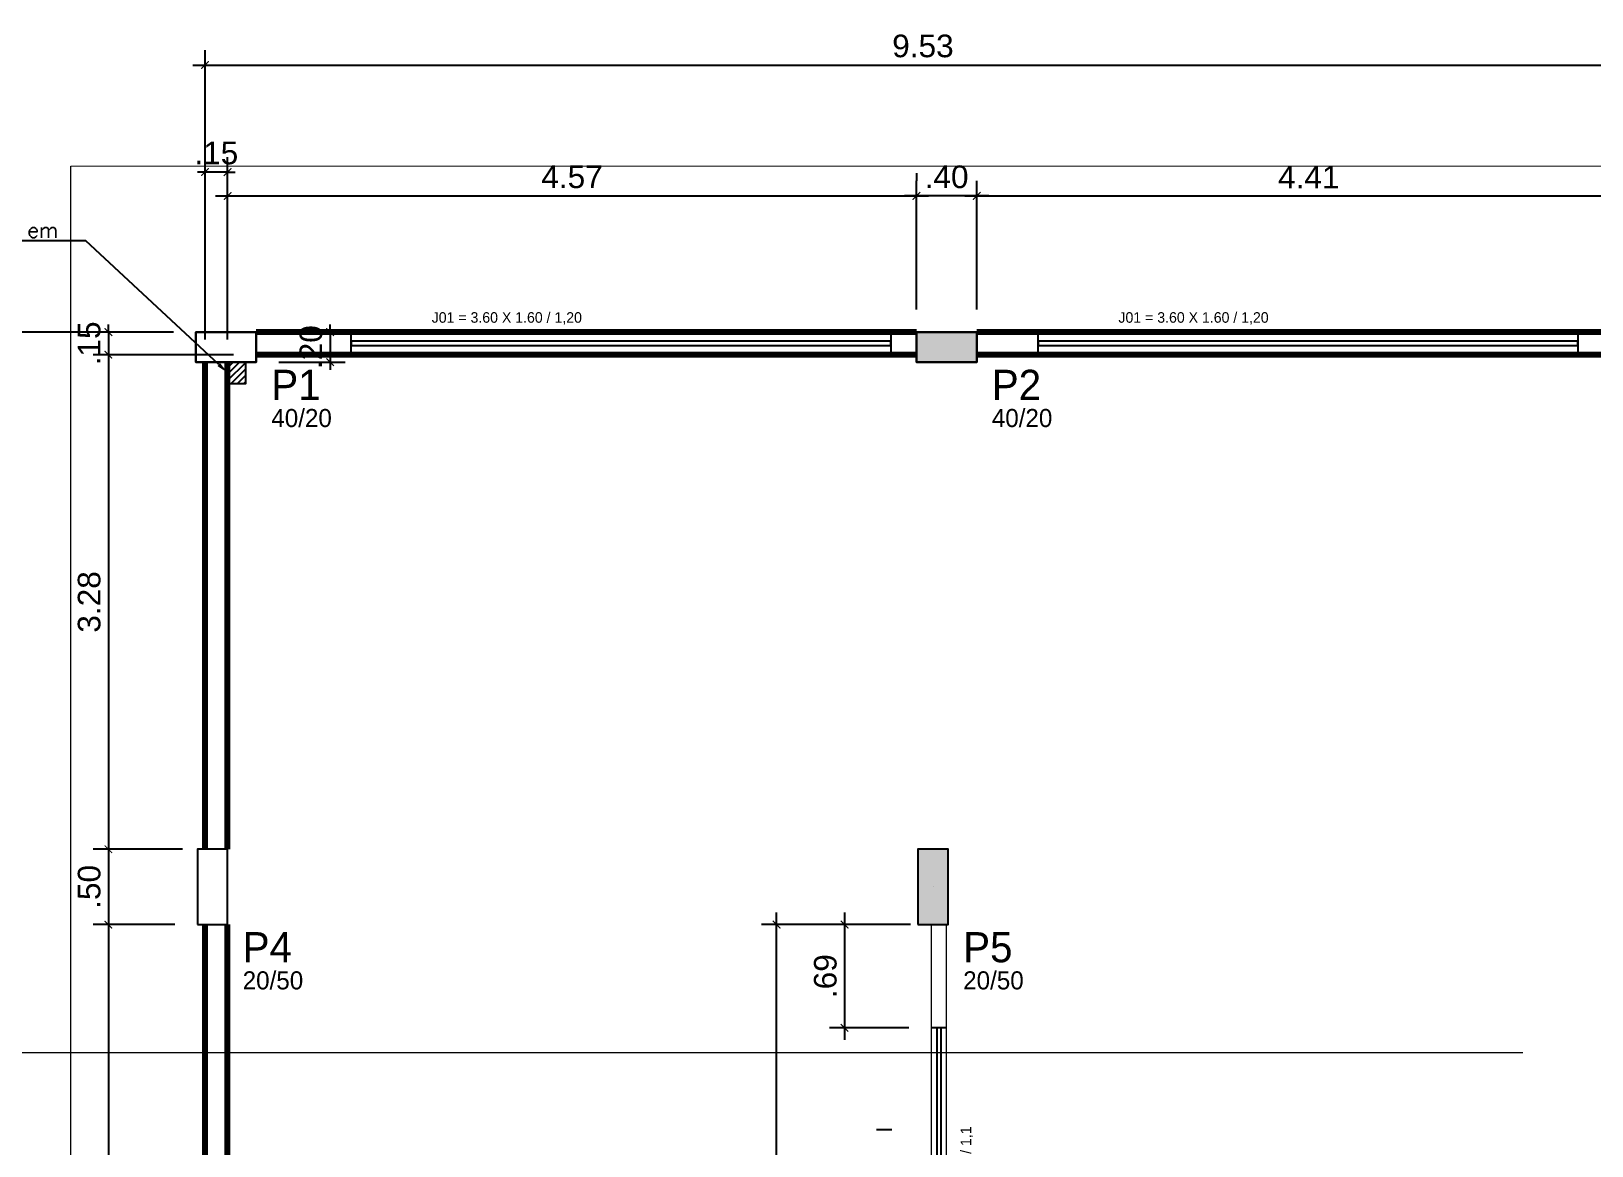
# Model space of a CAD drawing. Header units: metres. Extents: x -15851 to -15710, y 6781 to 6850.
# Drawn here: x -15826.43 to -15816.07, y 6832.18 to 6839.57 of the extents above; entities that cross this region are included whole.
import ezdxf
from ezdxf import colors
from ezdxf.entities.mleader import LeaderData, LeaderLine
from ezdxf.math import Vec2, Vec3

# ---------------------------------------------------------------- set-up
doc = ezdxf.new("R2010")
doc.units = ezdxf.units.M
doc.linetypes.add('ACAD_ISO02W100', pattern=[15, 12, -3])
for name, color, linetype in [('1', 1, 'Continuous'), ('3', 3, 'Continuous'), ('Aguas Pluviais', 160, 'Continuous'), ('pilares', 253, 'Continuous'), ('Shafts', 1, 'Continuous')]:
    doc.layers.add(name, color=color, linetype=linetype)
for name, color, linetype, lineweight in [('cota', 18, 'Continuous', 9), ('Linha 1', 1, 'Continuous', 13), ('Linha 3', 3, 'Continuous', 30), ('linha2', 2, 'Continuous', 20), ('parede', 8, 'Continuous', 80), ('Parede de Gesso', 160, 'Continuous', 9)]:
    doc.layers.add(name, color=color, linetype=linetype, lineweight=lineweight)
doc.styles.add('arial', font='arial.ttf')
doc.styles.add('romans', font='romans.shx')
doc.dimstyles.new('1-50', dxfattribs={"dimtxt": 0.15, "dimasz": 0.05, "dimexe": 0.1, "dimexo": 0.15, "dimgap": 0.05, "dimtad": 1, "dimzin": 4, "dimdsep": 46, "dimtxsty": 'arial', "dimblk": 'ARCHTICK', "dimcen": 0, "dimdle": 0.08, "dimclrd": 256, "dimclre": 256, "dimclrt": 256, "dimadec": 1, "dimazin": 0, "dimtfac": 1, "dimtix": 1, "dimtmove": 0, "dimatfit": 0, "dimldrblk": 'ARCHTICK', "dimfxl": 1, "dimtolj": 1, "dimarcsym": 0})

# ---------------------------------------------------------------- blocks, each defined once
blk = doc.blocks.new('_ArchTick')
at = {"color": 0, "linetype": 'ByBlock', "const_width": 0.15}
blk.add_lwpolyline([(-0.5, -0.5), (0.5, 0.5)], dxfattribs=at)
blk = doc.blocks.new('*D660')
at = {"layer": 'cota', "lineweight": -2, "transparency": 16777216}
for p, q in [((-15825.124, 6837.527), (-15825.124, 6838.58)), ((-15820.554, 6837.727), (-15820.554, 6838.58)), ((-15825.204, 6838.48), (-15820.474, 6838.48))]:
    blk.add_line(p, q, dxfattribs=at)
at = {"layer": 'Defpoints', "color": 0, "transparency": 16777216}
for p in [(-15820.554, 6838.48), (-15820.554, 6837.577), (-15825.124, 6837.377)]:
    blk.add_point(p, dxfattribs=at)
at = {"layer": 'cota', "lineweight": -2, "transparency": 16777216, "xscale": 0.05, "yscale": 0.05, "zscale": 0.05, "rotation": 180}
blk.add_blockref('_ArchTick', (-15825.124, 6838.48), dxfattribs=at)
at = {"layer": 'cota', "lineweight": -2, "transparency": 16777216, "xscale": 0.05, "yscale": 0.05, "zscale": 0.05}
blk.add_blockref('_ArchTick', (-15820.554, 6838.48), dxfattribs=at)
at = {"layer": 'cota', "transparency": 16777216, "insert": (-15822.839, 6838.606), "char_height": 0.15, "attachment_point": 5, "style": 'arial'}
blk.add_mtext('\\A1;4.57', dxfattribs=at)
blk = doc.blocks.new('*D661')
at = {"layer": 'cota', "lineweight": -2, "transparency": 16777216}
for p, q in [((-15825.274, 6837.527), (-15825.274, 6838.738)), ((-15825.124, 6837.527), (-15825.124, 6838.738)), ((-15825.274, 6838.638), (-15825.324, 6838.638)), ((-15825.124, 6838.638), (-15825.274, 6838.638)), ((-15825.124, 6838.638), (-15825.074, 6838.638))]:
    blk.add_line(p, q, dxfattribs=at)
at = {"layer": 'Defpoints', "color": 0, "transparency": 16777216}
for p in [(-15825.274, 6838.638), (-15825.274, 6837.377), (-15825.124, 6837.377)]:
    blk.add_point(p, dxfattribs=at)
at = {"layer": 'cota', "lineweight": -2, "transparency": 16777216, "xscale": 0.05, "yscale": 0.05, "zscale": 0.05}
blk.add_blockref('_ArchTick', (-15825.274, 6838.638), dxfattribs=at)
at = {"layer": 'cota', "lineweight": -2, "transparency": 16777216, "xscale": 0.05, "yscale": 0.05, "zscale": 0.05, "rotation": 180}
blk.add_blockref('_ArchTick', (-15825.124, 6838.638), dxfattribs=at)
at = {"layer": 'cota', "transparency": 16777216, "insert": (-15825.199, 6838.764), "char_height": 0.15, "attachment_point": 5, "style": 'arial'}
blk.add_mtext('\\A1;.15', dxfattribs=at)
blk = doc.blocks.new('*D662')
at = {"layer": 'cota', "lineweight": -2, "transparency": 16777216}
for p, q in [((-15825.915, 6837.577), (-15825.915, 6837.627)), ((-15825.484, 6837.577), (-15826.015, 6837.577)), ((-15825.915, 6837.577), (-15825.915, 6837.427)), ((-15825.484, 6837.427), (-15826.015, 6837.427)), ((-15825.915, 6837.427), (-15825.915, 6837.377))]:
    blk.add_line(p, q, dxfattribs=at)
at = {"layer": 'Defpoints', "color": 0, "transparency": 16777216}
for p in [(-15825.334, 6837.577), (-15825.915, 6837.427), (-15825.334, 6837.427)]:
    blk.add_point(p, dxfattribs=at)
at = {"layer": 'cota', "lineweight": -2, "transparency": 16777216, "xscale": 0.05, "yscale": 0.05, "zscale": 0.05}
for p, rotation in [((-15825.915, 6837.577), 270), ((-15825.915, 6837.427), 90)]:
    blk.add_blockref('_ArchTick', p, dxfattribs=dict(at, rotation=rotation))
at = {"layer": 'cota', "transparency": 16777216, "insert": (-15826.042, 6837.502), "char_height": 0.15, "attachment_point": 5, "rotation": 90, "style": 'arial'}
blk.add_mtext('\\A1;.15', dxfattribs=at)
blk = doc.blocks.new('*D663')
at = {"layer": 'cota', "lineweight": -2, "transparency": 16777216}
for p, q in [((-15826.644, 6821.587), (-15826.644, 6837.657)), ((-15825.484, 6837.577), (-15826.744, 6837.577)), ((-15825.484, 6821.667), (-15826.744, 6821.667))]:
    blk.add_line(p, q, dxfattribs=at)
at = {"layer": 'Defpoints', "color": 0, "transparency": 16777216}
for p in [(-15826.644, 6837.577), (-15825.334, 6837.577), (-15825.334, 6821.667)]:
    blk.add_point(p, dxfattribs=at)
at = {"layer": 'cota', "lineweight": -2, "transparency": 16777216, "xscale": 0.05, "yscale": 0.05, "zscale": 0.05}
for p, rotation in [((-15826.644, 6837.577), 90), ((-15826.644, 6821.667), 270)]:
    blk.add_blockref('_ArchTick', p, dxfattribs=dict(at, rotation=rotation))
at = {"layer": 'cota', "transparency": 16777216, "insert": (-15826.771, 6829.622), "char_height": 0.15, "attachment_point": 5, "rotation": 90, "style": 'arial'}
blk.add_mtext('\\A1;15.91', dxfattribs=at)
blk = doc.blocks.new('*D664')
at = {"layer": 'cota', "lineweight": -2, "transparency": 16777216}
for p, q in [((-15825.354, 6839.348), (-15815.667, 6839.348)), ((-15825.274, 6837.527), (-15825.274, 6839.448)), ((-15815.747, 6837.727), (-15815.747, 6839.448))]:
    blk.add_line(p, q, dxfattribs=at)
at = {"layer": 'Defpoints', "color": 0, "transparency": 16777216}
for p in [(-15815.747, 6839.348), (-15815.747, 6837.577), (-15825.274, 6837.377)]:
    blk.add_point(p, dxfattribs=at)
at = {"layer": 'cota', "lineweight": -2, "transparency": 16777216, "xscale": 0.05, "yscale": 0.05, "zscale": 0.05, "rotation": 180}
blk.add_blockref('_ArchTick', (-15825.274, 6839.348), dxfattribs=at)
at = {"layer": 'cota', "lineweight": -2, "transparency": 16777216, "xscale": 0.05, "yscale": 0.05, "zscale": 0.05}
blk.add_blockref('_ArchTick', (-15815.747, 6839.348), dxfattribs=at)
at = {"layer": 'cota', "transparency": 16777216, "insert": (-15820.511, 6839.474), "char_height": 0.15, "attachment_point": 5, "style": 'arial'}
blk.add_mtext('\\A1;9.53', dxfattribs=at)
blk = doc.blocks.new('*D665')
at = {"layer": 'cota', "lineweight": -2, "transparency": 16777216}
for p, q in [((-15825.915, 6837.507), (-15825.915, 6834.067)), ((-15825.084, 6837.427), (-15826.015, 6837.427)), ((-15825.424, 6834.147), (-15826.015, 6834.147))]:
    blk.add_line(p, q, dxfattribs=at)
at = {"layer": 'Defpoints', "color": 0, "transparency": 16777216}
for p in [(-15824.934, 6837.427), (-15825.915, 6834.147), (-15825.274, 6834.147)]:
    blk.add_point(p, dxfattribs=at)
at = {"layer": 'cota', "lineweight": -2, "transparency": 16777216, "xscale": 0.05, "yscale": 0.05, "zscale": 0.05}
for p, rotation in [((-15825.915, 6837.427), 90), ((-15825.915, 6834.147), 270)]:
    blk.add_blockref('_ArchTick', p, dxfattribs=dict(at, rotation=rotation))
at = {"layer": 'cota', "transparency": 16777216, "insert": (-15826.042, 6835.787), "char_height": 0.15, "attachment_point": 5, "rotation": 90, "style": 'arial'}
blk.add_mtext('\\A1;3.28', dxfattribs=at)
blk = doc.blocks.new('*D666')
at = {"layer": 'cota', "lineweight": -2, "transparency": 16777216}
for p, q in [((-15825.915, 6834.227), (-15825.915, 6833.567)), ((-15825.474, 6834.147), (-15826.015, 6834.147)), ((-15825.474, 6833.647), (-15826.015, 6833.647))]:
    blk.add_line(p, q, dxfattribs=at)
at = {"layer": 'Defpoints', "color": 0, "transparency": 16777216}
for p in [(-15825.324, 6834.147), (-15825.915, 6833.647), (-15825.324, 6833.647)]:
    blk.add_point(p, dxfattribs=at)
at = {"layer": 'cota', "lineweight": -2, "transparency": 16777216, "xscale": 0.05, "yscale": 0.05, "zscale": 0.05}
for p, rotation in [((-15825.915, 6834.147), 90), ((-15825.915, 6833.647), 270)]:
    blk.add_blockref('_ArchTick', p, dxfattribs=dict(at, rotation=rotation))
at = {"layer": 'cota', "transparency": 16777216, "insert": (-15826.042, 6833.897), "char_height": 0.15, "attachment_point": 5, "rotation": 90, "style": 'arial'}
blk.add_mtext('\\A1;.50', dxfattribs=at)
blk = doc.blocks.new('*D667')
at = {"layer": 'cota', "lineweight": -2, "transparency": 16777216}
for p, q in [((-15825.915, 6833.727), (-15825.915, 6827.902)), ((-15825.474, 6833.647), (-15826.015, 6833.647)), ((-15825.474, 6827.982), (-15826.015, 6827.982))]:
    blk.add_line(p, q, dxfattribs=at)
at = {"layer": 'Defpoints', "color": 0, "transparency": 16777216}
for p in [(-15825.324, 6833.647), (-15825.915, 6827.982), (-15825.324, 6827.982)]:
    blk.add_point(p, dxfattribs=at)
at = {"layer": 'cota', "lineweight": -2, "transparency": 16777216, "xscale": 0.05, "yscale": 0.05, "zscale": 0.05}
for p, rotation in [((-15825.915, 6833.647), 90), ((-15825.915, 6827.982), 270)]:
    blk.add_blockref('_ArchTick', p, dxfattribs=dict(at, rotation=rotation))
at = {"layer": 'cota', "transparency": 16777216, "insert": (-15826.042, 6830.815), "char_height": 0.15, "attachment_point": 5, "rotation": 90, "style": 'arial'}
blk.add_mtext('\\A1;5.67', dxfattribs=at)
blk = doc.blocks.new('*D672')
at = {"layer": 'Defpoints', "color": 0, "transparency": 16777216}
for p in [(-15824.934, 6837.577), (-15824.934, 6837.377), (-15824.444, 6837.377)]:
    blk.add_point(p, dxfattribs=at)
at = {"layer": 'linha2', "lineweight": -2, "transparency": 16777216}
for p, q in [((-15824.444, 6837.577), (-15824.444, 6837.627)), ((-15824.784, 6837.577), (-15824.344, 6837.577)), ((-15824.444, 6837.577), (-15824.444, 6837.377)), ((-15824.784, 6837.377), (-15824.344, 6837.377)), ((-15824.444, 6837.377), (-15824.444, 6837.327))]:
    blk.add_line(p, q, dxfattribs=at)
at = {"layer": 'linha2', "lineweight": -2, "transparency": 16777216, "xscale": 0.05, "yscale": 0.05, "zscale": 0.05}
for p, rotation in [((-15824.444, 6837.577), 270), ((-15824.444, 6837.377), 90)]:
    blk.add_blockref('_ArchTick', p, dxfattribs=dict(at, rotation=rotation))
at = {"layer": 'linha2', "transparency": 16777216, "insert": (-15824.571, 6837.477), "char_height": 0.15, "attachment_point": 5, "rotation": 90, "style": 'arial'}
blk.add_mtext('\\A1;.20', dxfattribs=at)
blk = doc.blocks.new('*D587')
at = {"layer": 'cota', "lineweight": -2, "transparency": 16777216}
for p, q in [((-15820.554, 6838.63), (-15820.554, 6838.58)), ((-15820.154, 6837.727), (-15820.154, 6838.58)), ((-15820.074, 6838.48), (-15820.634, 6838.48))]:
    blk.add_line(p, q, dxfattribs=at)
at = {"layer": 'Defpoints', "color": 0, "transparency": 16777216}
for p in [(-15820.554, 6838.48), (-15820.554, 6838.48), (-15820.154, 6837.577)]:
    blk.add_point(p, dxfattribs=at)
at = {"layer": 'cota', "lineweight": -2, "transparency": 16777216, "xscale": 0.05, "yscale": 0.05, "zscale": 0.05, "rotation": 180}
blk.add_blockref('_ArchTick', (-15820.554, 6838.48), dxfattribs=at)
at = {"layer": 'cota', "lineweight": -2, "transparency": 16777216, "xscale": 0.05, "yscale": 0.05, "zscale": 0.05}
blk.add_blockref('_ArchTick', (-15820.154, 6838.48), dxfattribs=at)
at = {"layer": 'cota', "transparency": 16777216, "insert": (-15820.354, 6838.606), "char_height": 0.15, "attachment_point": 5, "style": 'arial'}
blk.add_mtext('\\A1;.40', dxfattribs=at)
blk = doc.blocks.new('*D588')
at = {"layer": 'cota', "lineweight": -2, "transparency": 16777216}
for p, q in [((-15820.154, 6837.727), (-15820.154, 6838.58)), ((-15815.747, 6837.527), (-15815.747, 6838.58)), ((-15820.234, 6838.48), (-15815.667, 6838.48))]:
    blk.add_line(p, q, dxfattribs=at)
at = {"layer": 'Defpoints', "color": 0, "transparency": 16777216}
for p in [(-15815.747, 6838.48), (-15820.154, 6837.577), (-15815.747, 6837.377)]:
    blk.add_point(p, dxfattribs=at)
at = {"layer": 'cota', "lineweight": -2, "transparency": 16777216, "xscale": 0.05, "yscale": 0.05, "zscale": 0.05, "rotation": 180}
blk.add_blockref('_ArchTick', (-15820.154, 6838.48), dxfattribs=at)
at = {"layer": 'cota', "lineweight": -2, "transparency": 16777216, "xscale": 0.05, "yscale": 0.05, "zscale": 0.05}
blk.add_blockref('_ArchTick', (-15815.747, 6838.48), dxfattribs=at)
at = {"layer": 'cota', "transparency": 16777216, "insert": (-15817.951, 6838.605), "char_height": 0.15, "attachment_point": 5, "style": 'arial'}
blk.add_mtext('\\A1;4.41', dxfattribs=at)
blk = doc.blocks.new('*D676')
at = {"layer": 'cota', "lineweight": -2, "transparency": 16777216}
for p, q in [((-15821.031, 6833.727), (-15821.031, 6832.882)), ((-15820.594, 6833.647), (-15821.131, 6833.647)), ((-15820.604, 6832.962), (-15821.131, 6832.962))]:
    blk.add_line(p, q, dxfattribs=at)
at = {"layer": 'Defpoints', "color": 0, "transparency": 16777216}
for p in [(-15820.444, 6833.647), (-15821.031, 6832.962), (-15820.454, 6832.962)]:
    blk.add_point(p, dxfattribs=at)
at = {"layer": 'cota', "lineweight": -2, "transparency": 16777216, "xscale": 0.05, "yscale": 0.05, "zscale": 0.05}
for p, rotation in [((-15821.031, 6833.647), 90), ((-15821.031, 6832.962), 270)]:
    blk.add_blockref('_ArchTick', p, dxfattribs=dict(at, rotation=rotation))
at = {"layer": 'cota', "transparency": 16777216, "insert": (-15821.158, 6833.305), "char_height": 0.15, "attachment_point": 5, "rotation": 90, "style": 'arial'}
blk.add_mtext('\\A1;.69', dxfattribs=at)
blk = doc.blocks.new('*D657')
at = {"layer": 'cota', "lineweight": -2, "transparency": 16777216}
for p, q in [((-15821.482, 6827.902), (-15821.482, 6833.727)), ((-15820.604, 6833.647), (-15821.582, 6833.647)), ((-15820.604, 6827.982), (-15821.582, 6827.982))]:
    blk.add_line(p, q, dxfattribs=at)
at = {"layer": 'Defpoints', "color": 0, "transparency": 16777216}
for p in [(-15821.482, 6833.647), (-15820.454, 6833.647), (-15820.454, 6827.982)]:
    blk.add_point(p, dxfattribs=at)
at = {"layer": 'cota', "lineweight": -2, "transparency": 16777216, "xscale": 0.05, "yscale": 0.05, "zscale": 0.05}
for p, rotation in [((-15821.482, 6833.647), 90), ((-15821.482, 6827.982), 270)]:
    blk.add_blockref('_ArchTick', p, dxfattribs=dict(at, rotation=rotation))
at = {"layer": 'cota', "transparency": 16777216, "insert": (-15821.609, 6830.815), "char_height": 0.15, "attachment_point": 5, "rotation": 90, "style": 'arial'}
blk.add_mtext('\\A1;5.67', dxfattribs=at)

msp = doc.modelspace()

# ---------------------------------------------------------------- hatches: boundary and pattern name
at = {"layer": 'pilares'}
h = msp.add_hatch(color=256, dxfattribs=at)
h.dxf.hatch_style = 1
h.paths.add_polyline_path([(-15820.154, 6837.577), (-15820.554, 6837.577), (-15820.554, 6837.377), (-15820.154, 6837.377)])
at = {"layer": 'Shafts'}
h = msp.add_hatch(dxfattribs=at)
h.set_pattern_fill('_USER', color=256, scale=0.03, angle=45, style=0, pattern_type=0)
h.set_pattern_definition([(45, (-8.127164, 8.648656), (-0.021213203436, 0.021213203436), [])])
h.paths.add_polyline_path([(-15825.004, 6837.377), (-15825.124, 6837.377), (-15825.124, 6837.237), (-15825.004, 6837.237)])

# ---------------------------------------------------------------- linework, layer by layer
at = {"layer": '1', "linetype": 'Continuous'}
for p, q in [((-15824.304, 6837.577), (-15820.724, 6837.577)), ((-15824.304, 6837.427), (-15824.304, 6837.577)), ((-15820.724, 6837.577), (-15820.724, 6837.427)), ((-15819.747, 6837.577), (-15816.167, 6837.577)), ((-15819.747, 6837.427), (-15819.747, 6837.577)), ((-15816.167, 6837.577), (-15816.167, 6837.427)), ((-15820.724, 6837.427), (-15824.304, 6837.427)), ((-15816.167, 6837.427), (-15819.747, 6837.427))]:
    msp.add_line(p, q, dxfattribs=at)
for points in [[(-15820.724, 6837.517), (-15824.304, 6837.517), (-15824.304, 6837.487), (-15820.724, 6837.487), (-15820.724, 6837.517)], [(-15820.554, 6837.577), (-15820.154, 6837.577), (-15820.154, 6837.377), (-15820.554, 6837.377), (-15820.554, 6837.577)], [(-15816.167, 6837.517), (-15819.747, 6837.517), (-15819.747, 6837.487), (-15816.167, 6837.487), (-15816.167, 6837.517)], [(-15820.389, 6830.962), (-15820.389, 6832.962), (-15820.419, 6832.962), (-15820.419, 6830.962)]]:
    msp.add_lwpolyline(points, dxfattribs=at)
at = {"layer": '1', "color": 242, "true_color": 0xcd2027}
for points in [[(-15820.354, 6832.962), (-15820.454, 6832.962)], [(-15820.718, 6832.285), (-15820.818, 6832.285)]]:
    msp.add_lwpolyline(points, dxfattribs=at)
at = {"layer": '1', "linetype": 'Continuous'}
msp.add_solid([(-15820.554, 6837.377), (-15820.554, 6837.577), (-15820.554, 6837.377)], dxfattribs=at)
at = {"layer": 'Aguas Pluviais', "linetype": 'Continuous'}
msp.add_lwpolyline([(-15820.554, 6837.377), (-15820.154, 6837.377), (-15820.154, 6837.577), (-15820.554, 6837.577), (-15820.554, 6837.377)], dxfattribs=at)
at = {"layer": 'Linha 3', "linetype": 'ACAD_ISO02W100', "lineweight": 13}
msp.add_line((-15828.53, 6832.799), (-15812.859, 6832.799), dxfattribs=at)
at = {"layer": 'linha2'}
for p, q in [((-15826.164, 6838.677), (-15815.497, 6838.679)), ((-15826.164, 6837.597), (-15826.164, 6838.677)), ((-15826.164, 6820.607), (-15826.164, 6837.597))]:
    msp.add_line(p, q, dxfattribs=at)
at = {"layer": 'parede'}
for p, q in [((-15820.554, 6837.577), (-15824.934, 6837.577)), ((-15815.747, 6837.577), (-15820.154, 6837.577)), ((-15820.554, 6837.427), (-15824.934, 6837.427)), ((-15815.747, 6837.427), (-15820.154, 6837.427)), ((-15825.274, 6834.147), (-15825.274, 6837.377)), ((-15825.124, 6834.147), (-15825.124, 6837.377)), ((-15825.274, 6827.982), (-15825.274, 6833.647)), ((-15825.124, 6824.217), (-15825.124, 6833.647))]:
    msp.add_line(p, q, dxfattribs=at)
at = {"layer": 'Parede de Gesso'}
for p, q in [((-15820.554, 6837.427), (-15820.554, 6837.577)), ((-15820.454, 6827.982), (-15820.454, 6833.647)), ((-15820.354, 6827.982), (-15820.354, 6833.647))]:
    msp.add_line(p, q, dxfattribs=at)
at = {"layer": 'pilares'}
msp.add_line((-15820.444, 6833.897), (-15820.444, 6833.897), dxfattribs=at)
msp.add_line((-15820.444, 6833.897), (-15820.444, 6833.897), dxfattribs=at)
msp.add_line((-15820.444, 6833.897), (-15820.444, 6833.897), dxfattribs=at)
for points in [[(-15825.334, 6837.577), (-15824.934, 6837.577), (-15824.934, 6837.377), (-15825.334, 6837.377), (-15825.334, 6837.577)], [(-15825.334, 6837.377), (-15824.934, 6837.377), (-15824.934, 6837.577), (-15825.334, 6837.577), (-15825.334, 6837.377)], [(-15825.324, 6833.647), (-15825.124, 6833.647), (-15825.124, 6834.147), (-15825.324, 6834.147), (-15825.324, 6833.647)], [(-15820.544, 6833.647), (-15820.344, 6833.647), (-15820.344, 6834.147), (-15820.544, 6834.147), (-15820.544, 6833.647)]]:
    msp.add_lwpolyline(points, dxfattribs=at)
for points in [[(-15825.334, 6837.577), (-15824.934, 6837.577), (-15824.934, 6837.377), (-15825.334, 6837.377)], [(-15820.554, 6837.577), (-15820.154, 6837.577), (-15820.154, 6837.377), (-15820.554, 6837.377)]]:
    msp.add_lwpolyline(points, close=True, dxfattribs=at)
for points in [[(-15825.334, 6837.377), (-15825.334, 6837.577), (-15825.334, 6837.377)], [(-15825.324, 6834.147), (-15825.324, 6833.647), (-15825.324, 6834.147)], [(-15825.324, 6833.647), (-15825.324, 6834.147), (-15825.324, 6833.647)], [(-15820.544, 6833.647), (-15820.344, 6833.647), (-15820.344, 6834.147)], [(-15820.544, 6833.647), (-15820.344, 6834.147), (-15820.544, 6834.147)], [(-15820.544, 6833.647), (-15820.544, 6834.147), (-15820.544, 6833.647)]]:
    msp.add_solid(points, dxfattribs=at)
at = {"layer": 'Shafts'}
msp.add_lwpolyline([(-15825.124, 6837.237), (-15825.004, 6837.237), (-15825.004, 6837.377), (-15825.124, 6837.377)], close=True, dxfattribs=at)

# ---------------------------------------------------------------- texts
at = {"layer": '1', "linetype": 'Continuous'}
for p in [(-15823.77, 6837.639), (-15819.214, 6837.639)]:
    msp.add_text('J01 = 3.60 X 1.60 / 1,20', height=0.07, dxfattribs=at).set_placement(p)
msp.add_text('J02 = 2.0 X 0.80 / 1,1', height=0.07, rotation=90, dxfattribs=at).set_placement((-15820.191, 6831.416))
at = {"layer": '3', "linetype": 'Continuous'}
for s, p in [('40/20', (-15824.834, 6836.947)), ('40/20', (-15820.054, 6836.947)), ('20/50', (-15825.024, 6833.217)), ('20/50', (-15820.244, 6833.217))]:
    msp.add_text(s, height=0.12, dxfattribs=at).set_placement(p)
at = {"layer": 'Aguas Pluviais', "linetype": 'Continuous'}
for s, p in [('P1', (-15824.834, 6837.127)), ('P2', (-15820.054, 6837.127)), ('P4', (-15825.024, 6833.397)), ('P5', (-15820.244, 6833.397))]:
    msp.add_text(s, height=0.2, dxfattribs=at).set_placement(p)

# ---------------------------------------------------------------- dimensions: what is measured, and where the dimension line sits
at = {"layer": 'cota'}
for base, p1, p2, picture, middle in [((-15815.747, 6839.348), (-15825.274, 6837.377), (-15815.747, 6837.577), '*D664', (-15820.511, 6839.474)), ((-15825.274, 6838.638), (-15825.124, 6837.377), (-15825.274, 6837.377), '*D661', (-15825.199, 6838.764)), ((-15820.554, 6838.48), (-15825.124, 6837.377), (-15820.554, 6837.577), '*D660', (-15822.839, 6838.606)), ((-15820.554, 6838.48), (-15820.154, 6837.577), (-15820.554, 6838.48), '*D587', (-15820.354, 6838.606)), ((-15815.747, 6838.48), (-15820.154, 6837.577), (-15815.747, 6837.377), '*D588', (-15817.951, 6838.605))]:
    dim = msp.add_linear_dim(base=base, p1=p1, p2=p2, dimstyle='1-50', dxfattribs=at)
    dim.commit()
    dim.dimension.update_dxf_attribs({"geometry": picture, "text_midpoint": middle})
for base, p1, p2, picture, middle in [((-15826.644, 6837.577), (-15825.334, 6821.667), (-15825.334, 6837.577), '*D663', (-15826.771, 6829.622)), ((-15825.915, 6837.427), (-15825.334, 6837.577), (-15825.334, 6837.427), '*D662', (-15826.042, 6837.502)), ((-15825.915, 6834.147), (-15824.934, 6837.427), (-15825.274, 6834.147), '*D665', (-15826.042, 6835.787)), ((-15825.915, 6833.647), (-15825.324, 6834.147), (-15825.324, 6833.647), '*D666', (-15826.042, 6833.897)), ((-15825.915277962, 6827.982329537), (-15825.323742199, 6833.647329537), (-15825.323742199, 6827.982329537), '*D667', (-15826.04186391, 6830.814829537)), ((-15821.482212667, 6833.647329537), (-15820.453742199, 6827.982329537), (-15820.453742199, 6833.647329537), '*D657', (-15821.608798616, 6830.814829537))]:
    dim = msp.add_linear_dim(base=base, p1=p1, p2=p2, angle=90, dimstyle='1-50', dxfattribs=at)
    dim.commit()
    dim.dimension.update_dxf_attribs({"geometry": picture, "text_midpoint": middle})
at = {"layer": 'cota', "color": 242, "true_color": 0xcd2027}
dim = msp.add_linear_dim(base=(-15821.031308962, 6832.962329537), p1=(-15820.443742199, 6833.647329537), p2=(-15820.453742199, 6832.962329537), angle=90, dimstyle='1-50', dxfattribs=at)
dim.commit()
dim.dimension.update_dxf_attribs({"geometry": '*D676', "text_midpoint": (-15821.15789491, 6833.304829537)})
at = {"layer": 'linha2'}
dim = msp.add_linear_dim(base=(-15824.444, 6837.377), p1=(-15824.934, 6837.577), p2=(-15824.934, 6837.377), angle=90, dimstyle='1-50', dxfattribs=at)
dim.commit()
dim.dimension.update_dxf_attribs({"geometry": '*D672', "text_midpoint": (-15824.571, 6837.477)})

# ---------------------------------------------------------------- leaders
at = {"layer": 'Linha 1'}
ml = msp.add_multileader_mtext('Standard', dxfattribs=at)
ml.set_content('Enchimento em \\Palvenaria', color=2, style='romans')
ml.set_leader_properties(color=1)
ml.build(insert=Vec2(0, 0))
ml.multileader.update_dxf_attribs({"text_right_attachment_type": 6, "dogleg_length": 3, "arrow_head_size": 0.08})
ctx = ml.context
ctx.base_point, ctx.char_height, ctx.arrow_head_size, ctx.landing_gap_size, ctx.plane_origin = Vec3(-15827.347, 6838.253), 0.1, 0.08, 0.05, Vec3(-15825.124, 6837.307)
ctx.right_attachment = 6
notes = []
notes.append((ctx, [(0, (1, 1, 0), (-15826.065, 6838.183), (-1, 0), 0.03, [(0, [(-15825.124, 6837.307)], 0, [])])]))
ctx.mtext.insert, ctx.mtext.width, ctx.mtext.flow_direction = Vec3(-15827.297, 6838.303), 3.26037, 5
for ctx, leaders in notes:
    for number, flags, end, landing, length, lines in leaders:
        leader = LeaderData()
        leader.index, (leader.has_last_leader_line, leader.has_dogleg_vector, leader.attachment_direction) = number, flags
        leader.last_leader_point, leader.dogleg_vector, leader.dogleg_length = Vec3(end), Vec3(landing), length
        for number, points, colour, breaks in lines:
            line = LeaderLine()
            line.index, line.vertices, line.color, line.breaks = number, Vec3.list(points), colors.encode_raw_color(colour), breaks
            leader.lines.append(line)
        ctx.leaders.append(leader)

doc.saveas('drawing.dxf')
